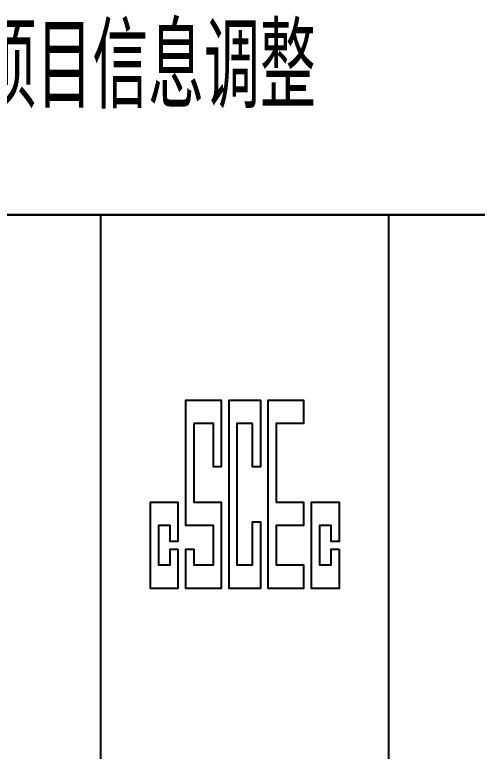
# Model space of a CAD drawing. Extents: x 6824721 to 16538177, y 2478193 to 6665639.
# Drawn here: x 6936077 to 7032441, y 2897635 to 3051237 of the extents above; entities that cross this region are included whole.
import ezdxf

# ---------------------------------------------------------------- set-up
doc = ezdxf.new("R2010")
doc.units = 0
doc.header["$LTSCALE"] = 10
doc.layers.add('公共图框-144', color=144, linetype='Continuous')
doc.styles.add('8B2_02', font='tssdeng.shx', dxfattribs={"width": 0.7, "bigfont": 'TSSDCHN.shx'})

# ---------------------------------------------------------------- blocks, each defined once
blk = doc.blocks.new('CSCEC')
at = {"layer": '公共图框-144'}
for points in [[(240123, -313735), (240123, -330098), (245850, -330098), (245850, -348098), (238486, -348098), (238486, -339917), (240123, -339917), (240123, -343189), (244214, -343189), (244214, -335008), (238486, -335008), (238486, -308826), (245850, -308826), (245850, -322735), (244214, -322735), (244214, -313735)], [(252395, -313735), (249123, -313735), (249123, -343189), (252395, -343189), (252395, -334189), (254032, -334189), (254032, -348098), (247486, -348098), (247486, -308826), (254032, -308826), (254032, -322735), (252395, -322735)], [(257304, -330098), (263032, -330098), (263032, -335008), (257304, -335008), (257304, -343189), (263032, -343189), (263032, -348098), (255668, -348098), (255668, -308826), (263032, -308826), (263032, -313735), (257304, -313735)], [(236850, -339917), (236850, -348098), (231123, -348098), (231123, -330098), (236850, -330098), (236850, -338280), (235214, -338280), (235214, -335008), (232759, -335008), (232759, -343189), (235214, -343189), (235214, -339917)], [(270395, -339917), (270395, -348098), (264668, -348098), (264668, -330098), (270395, -330098), (270395, -338280), (268759, -338280), (268759, -335008), (266304, -335008), (266304, -343189), (268759, -343189), (268759, -339917)]]:
    blk.add_lwpolyline(points, close=True, dxfattribs=at)

msp = doc.modelspace()

# ---------------------------------------------------------------- linework, layer by layer
at = {"layer": '公共图框-144'}
for p, q in [((6954000.2, 2776480.2), (6954000.2, 3009484.7)), ((7014000.2, 2776480.2), (7014000.2, 3009484.7))]:
    msp.add_line(p, q, dxfattribs=at)
at = {"layer": '公共图框-144', "const_width": 500}
msp.add_lwpolyline([(6825393.7, 3009484.7), (7316400.2, 3009484.7), (7316400.2, 2776480.2), (6825393.7, 2776480.2)], close=True, dxfattribs=at)

# ---------------------------------------------------------------- block references
at = {"layer": '公共图框-144', "rotation": 4.987572218754753e-08}
msp.add_blockref('CSCEC', (6733241.2, 3279695.7), dxfattribs=at)

# ---------------------------------------------------------------- texts
at = {"layer": 'Defpoints', "color": 211, "style": '8B2_02', "width": 0.7}
msp.add_text('注意红色文字需根据项目信息调整', height=17500, rotation=0, dxfattribs=at).set_placement((6824232.1, 3031707.1))

doc.saveas('drawing.dxf')
